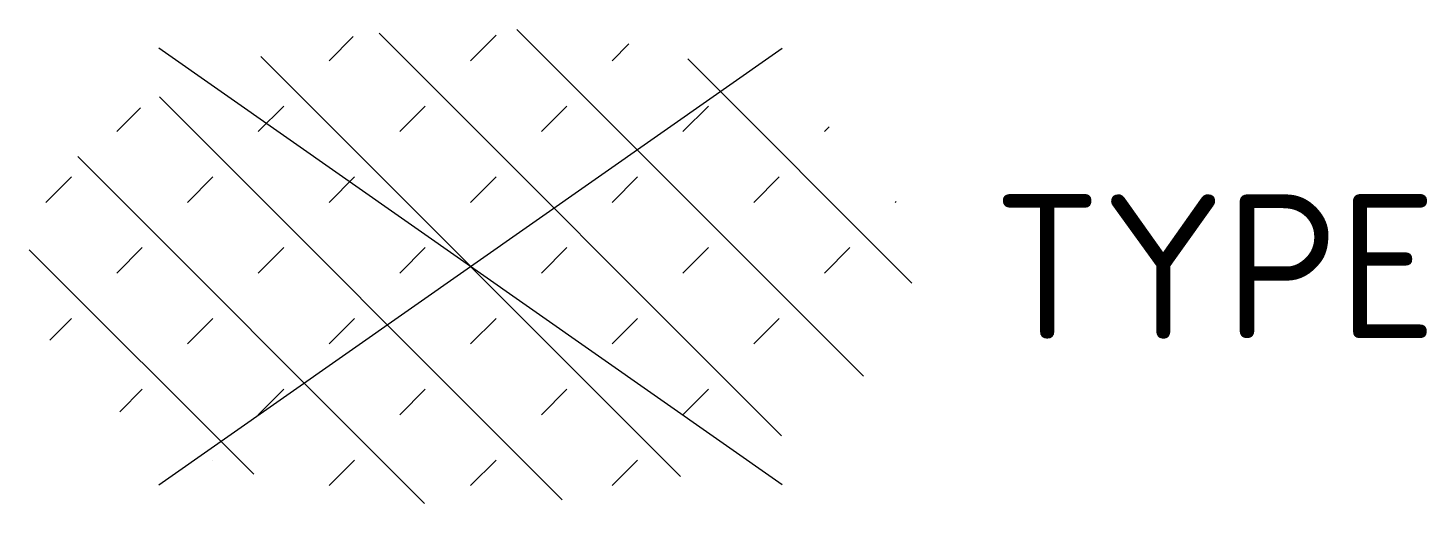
# Model space of a CAD drawing. Header units: metres. Extents: x -5.5 to 11.9, y -3 to 3.
import ezdxf
from ezdxf.enums import TextEntityAlignment as Align

# ---------------------------------------------------------------- set-up
doc = ezdxf.new("R2010")
doc.units = ezdxf.units.M
doc.layers.get('0').update_dxf_attribs({"lineweight": 25})
doc.styles.add('NLCS-ISO', font='NLCS-ISO.ttf')

msp = doc.modelspace()

# ---------------------------------------------------------------- hatches: boundary and pattern name
h = msp.add_hatch()
h.set_pattern_fill('AGR-PLANTGATVERBETERING_02-SO', color=256, pattern_type=2)
h.set_pattern_definition([(135, (0, 0), (-0.88388, -0.88388), []), (45, (0, 0.8), (-0.88388, 0.88388), [0.45, -0.8])])
edge = h.paths.add_edge_path()
edge.add_ellipse((0, 0), major_axis=(5.525, 0), ratio=0.538462, start_angle=0, end_angle=360)

# ---------------------------------------------------------------- linework, layer by layer
for p, q in [((-3.891, -2.724), (3.891, 2.724)), ((3.891, -2.724), (-3.891, 2.724))]:
    msp.add_line(p, q)

# ---------------------------------------------------------------- texts
at = {"style": 'NLCS-ISO'}
msp.add_attdef('TYPE', text='', height=1.8, dxfattribs=at).set_placement((6.525, 0), align=Align.MIDDLE_LEFT)

doc.saveas('drawing.dxf')
